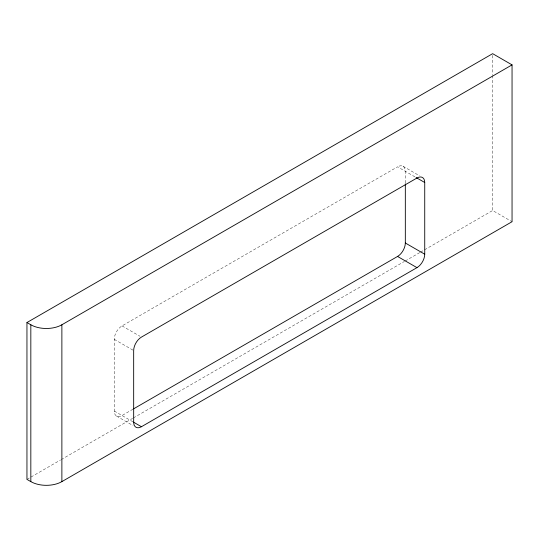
<?xml version="1.0" encoding="UTF-8"?>
<svg xmlns="http://www.w3.org/2000/svg" width="539" height="539" viewBox="0 0 539 539"><rect width="100%" height="100%" fill="white"/><g stroke="black" fill="none" stroke-linecap="round" stroke-linejoin="round"><path stroke-width="0.4" stroke-dasharray="2.69 2.02" d="M132.965 409.209L122.03 415.522A10.975 6.34 -60 0 1 114.268 411.041L114.268 339.341A10.975 6.34 -60 0 1 122.03 325.9L397.566 166.82L415.535 177.19M26.95 479.38L60.476 460.023M61.203 459.605L132.628 418.365M133.355 417.947L404.466 261.422M405.193 261.004L419.766 252.589M420.494 252.164L492.646 210.513L512.05 221.711M403.057 166.275L419.585 175.815M122.03 325.9L139.999 336.269M114.268 339.341L132.951 350.128M114.268 411.041L132.951 421.828M116.539 416.068L133.072 425.608M492.646 55.349L492.646 74.638M492.646 75.473L492.646 210.513M405.328 182.97L405.328 171.301A10.975 6.34 -60 0 0 397.566 166.82"/><path stroke-width="0.81" d="M26.95 322.538L492.646 53.671L512.05 64.875L512.05 221.711L61.877 481.617A21.951 12.673 0 0 1 30.831 481.617L26.95 479.38L26.95 322.538L30.831 324.774A21.951 12.673 0 0 0 61.877 324.774L512.05 64.875M133.692 408.791L397.566 256.443A10.975 6.34 -60 0 0 405.328 243.001L405.328 183.806M141.434 426.726L416.97 267.647A10.975 6.34 -60 0 0 424.732 254.199L424.732 182.505A10.975 6.34 -60 0 0 416.97 178.018L141.434 337.104A10.975 6.34 -60 0 0 133.672 350.545L133.672 422.246A10.975 6.34 -60 0 0 141.434 426.726L133.531 422.158M416.108 177.526L424.732 182.505M405.328 243.001L424.732 254.199M397.566 256.443L416.97 267.647M61.877 324.774L61.877 481.617M30.831 324.774L30.831 481.617"/></g></svg>
